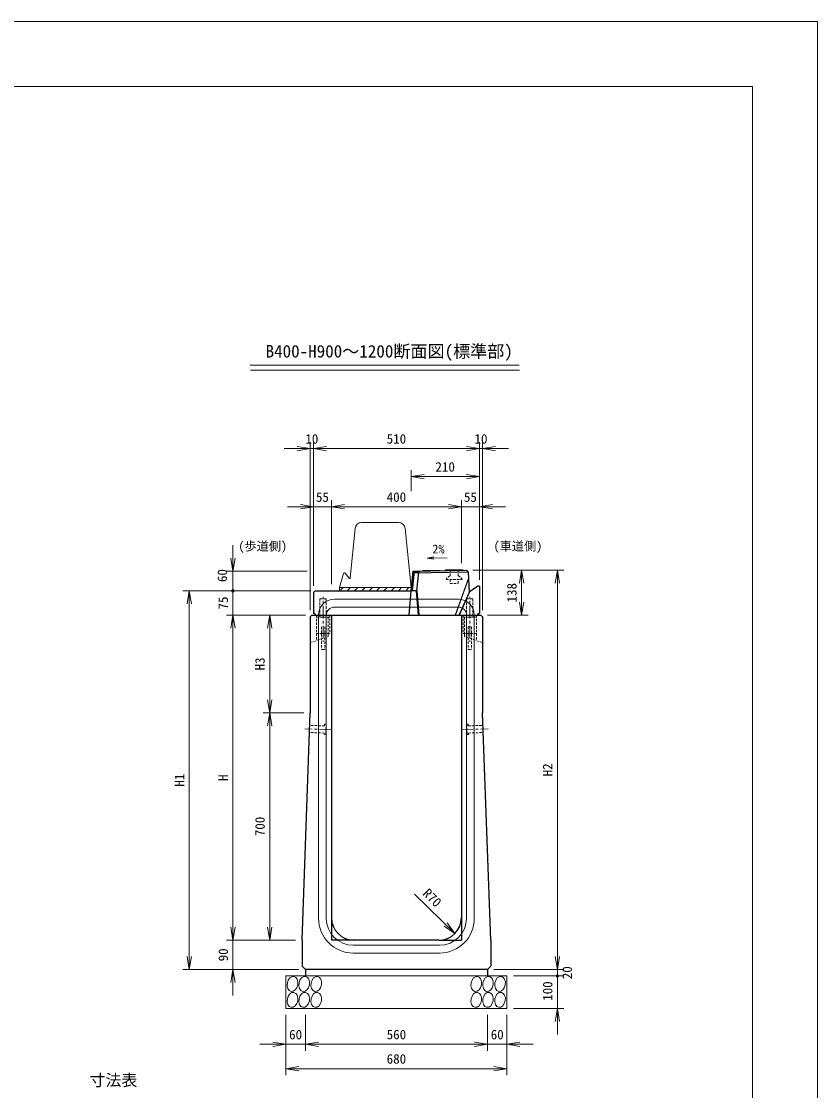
# Model space of a CAD drawing. Units: millimetres at full size, sheet at 1:20. Extents: x 0 to 8400, y 0 to 5940.
# Drawn here: x 5952 to 8400, y 2650 to 5940 of the extents above; entities that cross this region are included whole.
import ezdxf
from ezdxf.enums import TextEntityAlignment as Align

# ---------------------------------------------------------------- set-up
doc = ezdxf.new("R2010")
doc.units = ezdxf.units.MM
doc.header["$LTSCALE"] = 20
doc.linetypes.add('USER1', pattern=[3, 1.875, -0.375, 0.375, -0.375])
doc.linetypes.add('USER2', pattern=[0.5625, 0.375, -0.1875])
for name, color, linetype, lineweight in [('0_2', 7, 'Continuous', 13), ('1', 7, 'Continuous', 9), ('ACC(細線）', 4, 'USER2', 13), ('CEN(細線）', 5, 'USER1', 13), ('CON2(細線）', 6, 'Continuous', 13), ('CON（太線）', 1, 'Continuous', 25), ('Defpoints_5', 7, 'Continuous', 25), ('TEXT(細線）', 1, 'Continuous', 13), ('WORKLAYER', 2, 'Continuous', 25), ('寸法線', 7, 'Continuous', 9), ('構造物-寸法', 7, 'Continuous', 9)]:
    doc.layers.add(name, color=color, linetype=linetype, lineweight=lineweight)
doc.styles.add('ＭＳ ゴシック', font='')
doc.styles.get('ＭＳ ゴシック').set_extended_font_data('MS Gothic')

# ---------------------------------------------------------------- blocks, each defined once
blk = doc.blocks.new('open_arrow')
at = {"color": 0, "linetype": 'Continuous', "lineweight": -2}
blk.add_lwpolyline([(7.5, 1.25), (0, 0), (7.5, -1.25)], dxfattribs=at)
blk = doc.blocks.new('filled_dot')
at = {"color": 0, "linetype": 'Continuous', "lineweight": -2, "const_width": 1.25}
blk.add_lwpolyline([(-0.625, 0, 1), (0.625, 0, 1)], format="xyb", close=True, dxfattribs=at)

msp = doc.modelspace()

# ---------------------------------------------------------------- linework, layer by layer
at = {"layer": '0_2'}
for p, q in [((6962.91, 4228.12), (6978.12, 4380.14)), ((6998.02, 4398.15), (7111.82, 4398.15)), ((7131.72, 4380.14), (7149.92, 4198.15)), ((6942.44, 4241.82), (6929.92, 4198.15)), ((6959.35, 4227.09), (6947.16, 4242.73)), ((6929.92, 4198.15), (7149.92, 4198.15)), ((6929.92, 4198.15), (6929.92, 4188.15))]:
    msp.add_line(p, q, dxfattribs=at)
at = {"layer": '0_2', "color": 3, "lineweight": 25}
for p, q in [((7174.2, 4245.41), (7159.2, 4245.41)), ((7167.98, 4188.15), (7174.2, 4245.41)), ((7177.39, 4248.65), (7174.2, 4245.41)), ((7148.92, 4188.15), (7142.7, 4113.15)), ((7167.98, 4188.15), (7148.92, 4188.15)), ((7167.98, 4188.15), (7174.2, 4113.15))]:
    msp.add_line(p, q, dxfattribs=at)
at = {"layer": '0_2'}
for centre, radius, start, end in [((6998.02, 4378.15), 20, 90, 174.28941), ((7111.65, 4378.15), 20, 5.71059, 90), ((6945.03, 4241.07), 2.7, 37.91649, 164), ((6960.92, 4228.32), 2, 217.91649, 354.28941)]:
    msp.add_arc(centre, radius, start, end, dxfattribs=at)
at = {"layer": '1'}
for p, q in [((6655.17, 4882.19), (7482.83, 4882.19)), ((6656.2, 4867.32), (7483.86, 4867.32))]:
    msp.add_line(p, q, dxfattribs=at)
at = {"layer": 'ACC(細線）', "lineweight": 9}
for p, q in [((6869.91, 4163.15), (6888.91, 4163.15)), ((6869.91, 4163.15), (6869.91, 4113.15)), ((6888.91, 4163.15), (6888.91, 4113.15)), ((7320.91, 4163.15), (7339.91, 4163.15)), ((7320.91, 4163.15), (7320.91, 4113.15)), ((7339.91, 4163.15), (7339.91, 4113.15))]:
    msp.add_line(p, q, dxfattribs=at)
at = {"layer": 'ACC(細線）'}
for p, q in [((6899.91, 4113.15), (6858.91, 4113.15)), ((6858.91, 4113.15), (6858.91, 4057.15)), ((6869.41, 4113.15), (6869.41, 4107.15)), ((6889.41, 4113.15), (6889.41, 4107.15)), ((6899.91, 4113.15), (6899.91, 4057.15)), ((7309.91, 4113.15), (7350.91, 4113.15)), ((7309.91, 4113.15), (7309.91, 4057.15)), ((7320.41, 4113.15), (7320.41, 4107.15)), ((7340.41, 4113.15), (7340.41, 4107.15)), ((7350.91, 4113.15), (7350.91, 4057.15)), ((6899.91, 4107.15), (6858.91, 4107.15)), ((6895.41, 4107.15), (6895.41, 4057.15)), ((7309.91, 4107.15), (7350.91, 4107.15)), ((7314.41, 4107.15), (7314.41, 4057.15)), ((6839.91, 4028.85), (6893.35, 4046.47)), ((6858.91, 4057.15), (6858.91, 4035.11)), ((6899.91, 4057.15), (6858.91, 4057.15)), ((6874.41, 4077.15), (6874.41, 4007.15)), ((6884.41, 4077.15), (6884.41, 4007.15)), ((6895.41, 4049.32), (6895.41, 4057.15)), ((7309.91, 4057.15), (7350.91, 4057.15)), ((7314.41, 4049.32), (7314.41, 4057.15)), ((7369.91, 4028.85), (7316.47, 4046.47)), ((7325.41, 4077.15), (7325.41, 4007.15)), ((7325.41, 4077.15), (7335.41, 4077.15)), ((7335.41, 4077.15), (7335.41, 4007.15)), ((7350.91, 4057.15), (7350.91, 4035.11)), ((6884.41, 4007.15), (6874.41, 4007.15)), ((7325.41, 4007.15), (7335.41, 4007.15)), ((6883.2, 3750.53), (6837.73, 3752.15)), ((6883.99, 3772.52), (6838.52, 3774.14)), ((6883.2, 3750.53), (6883.03, 3745.61)), ((6884.17, 3777.59), (6883.99, 3772.52)), ((6888.67, 3777.43), (6884.17, 3777.59)), ((6888.67, 3777.43), (6887.52, 3745.45)), ((7321.15, 3777.43), (7325.65, 3777.59)), ((7321.15, 3777.43), (7322.3, 3745.45)), ((7325.65, 3777.59), (7325.83, 3772.52)), ((7325.83, 3772.52), (7371.3, 3774.14)), ((7326.62, 3750.53), (7372.09, 3752.15)), ((7326.62, 3750.53), (7326.79, 3745.61)), ((6887.52, 3745.45), (6883.03, 3745.61)), ((7322.3, 3745.45), (7326.79, 3745.61))]:
    msp.add_line(p, q, dxfattribs=at)
for centre, start, end in [((6892.41, 4049.32), 288.24585, 0), ((7317.41, 4049.32), 180, 251.75415)]:
    msp.add_arc(centre, 3, start, end, dxfattribs=at)
at = {"layer": 'CEN(細線）'}
for p, q in [((6879.41, 4140.39), (6879.41, 4030.8)), ((7330.41, 4140.39), (7330.41, 4030.8)), ((6905.92, 3760.73), (6823.13, 3763.68)), ((7303.9, 3760.73), (7386.69, 3763.68))]:
    msp.add_line(p, q, dxfattribs=at)
at = {"layer": 'CON2(細線）'}
for p, q in [((6914.41, 4162.15), (7295.41, 4162.15)), ((6865.41, 4113.15), (6865.41, 3180.65)), ((6889.41, 4113.15), (6889.41, 3180.65)), ((6914.41, 4138.15), (7295.41, 4138.15)), ((7320.41, 4113.15), (7320.41, 3180.65)), ((7344.41, 4113.15), (7344.41, 3180.65)), ((6972.41, 3097.65), (7237.41, 3097.65)), ((6972.41, 3073.65), (7237.41, 3073.65))]:
    msp.add_line(p, q, dxfattribs=at)
for centre, radius, start, end in [((6914.41, 4113.15), 49, 90, 180), ((7295.41, 4113.15), 49, 0, 90), ((6914.41, 4113.15), 25, 90, 180), ((7295.41, 4113.15), 25, 0, 90), ((6972.41, 3180.65), 107, 180, 270), ((6972.41, 3180.65), 83, 180, 270), ((7237.41, 3180.65), 83, 270, 0), ((7237.41, 3180.65), 107, 270, 0)]:
    msp.add_arc(centre, radius, start, end, dxfattribs=at)
at = {"layer": 'CON（太線）'}
for p, q in [((7154.92, 4248.24), (7148.92, 4188.15)), ((7155.93, 4245.41), (7150.25, 4188.47)), ((7159.44, 4248.33), (7153.43, 4188.15)), ((7154.92, 4248.24), (7320.2, 4251.39)), ((7186.91, 4250.85), (7237.91, 4251.83)), ((7256.91, 4252.19), (7307.91, 4253.16)), ((7320.2, 4251.39), (7325.21, 4246.39)), ((7325.21, 4246.39), (7328.85, 4183.9)), ((6854.91, 4188.15), (6849.91, 4183.15)), ((6849.91, 4183.15), (6849.91, 4118.15)), ((6854.91, 4188.15), (7148.92, 4188.15)), ((7328.65, 4187.42), (7330.37, 4184.97)), ((7354.91, 4202.15), (7328.85, 4183.9)), ((7359.91, 4202.15), (7354.91, 4202.15)), ((7359.91, 4202.15), (7359.91, 4118.15)), ((6844.91, 4113.15), (6839.91, 4108.15)), ((6844.91, 4113.15), (6904.91, 4113.15)), ((6853.91, 4118.15), (6849.91, 4118.15)), ((6853.91, 4118.15), (6855.91, 4113.15)), ((6855.91, 4113.15), (7353.91, 4113.15)), ((6904.91, 4113.15), (6904.91, 3183.15)), ((7304.91, 4113.15), (7353.91, 4113.15)), ((7304.91, 4113.15), (7364.91, 4113.15)), ((7304.91, 4113.15), (7304.91, 3183.15)), ((7355.91, 4118.15), (7353.91, 4113.15)), ((7355.91, 4118.15), (7359.91, 4118.15)), ((7364.91, 4113.15), (7369.91, 4108.15)), ((6839.91, 4108.15), (6839.91, 3813.15)), ((7369.91, 4108.15), (7369.91, 3813.15)), ((6814.91, 3113.15), (6839.91, 3813.15)), ((7394.91, 3113.15), (7369.91, 3813.15)), ((6814.91, 3113.15), (6814.91, 3033.15)), ((7234.91, 3113.15), (6974.91, 3113.15)), ((7394.91, 3113.15), (7394.91, 3033.15)), ((6814.91, 3033.15), (6824.91, 3023.15)), ((7384.91, 3023.15), (7394.91, 3033.15)), ((7384.91, 3023.15), (6824.91, 3023.15)), ((6824.91, 3023.15), (6824.91, 3003.15)), ((7384.91, 3023.15), (6824.91, 3023.15)), ((7384.91, 3023.15), (7384.91, 3003.15))]:
    msp.add_line(p, q, dxfattribs=at)
at = {"layer": 'CON（太線）', "color": 2}
msp.add_line((7154.41, 4243.14), (7325.21, 4246.39), dxfattribs=at)
at = {"layer": 'CON（太線）'}
for centre, start, end in [((6974.91, 3183.15), 180, 270), ((7234.91, 3183.15), 270, 0)]:
    msp.add_arc(centre, 70, start, end, dxfattribs=at)
at = {"layer": 'Defpoints_5'}
for p, q in [((6904.91, 3183.15), (6904.91, 3113.15)), ((7304.91, 3183.15), (7304.91, 3113.15)), ((6974.91, 3113.15), (6904.91, 3113.15)), ((7234.91, 3113.15), (7304.91, 3113.15))]:
    msp.add_line(p, q, dxfattribs=at)
at = {"layer": 'WORKLAYER', "color": 3}
msp.add_line((7153.43, 4188.15), (7159.44, 4248.33), dxfattribs=at)
at = {"layer": 'WORKLAYER'}
for p, q in [((7173.19, 4245.41), (7166.98, 4188.15)), ((7176.37, 4248.63), (7173.19, 4245.41)), ((7173.19, 4113.15), (7166.98, 4188.15))]:
    msp.add_line(p, q, dxfattribs=at)
at = {"layer": '寸法線'}
for p, q in [((7219.49, 4292.25), (7199.56, 4288.53)), ((7199.56, 4288.53), (7261.47, 4289.71)), ((7199.56, 4288.53), (7219.62, 4285.58))]:
    msp.add_line(p, q, dxfattribs=at)
at = {"layer": '構造物-寸法'}
for p, q in [((6839.91, 4128.15), (6839.91, 4645.47)), ((6849.91, 4203.15), (6849.91, 4645.47)), ((6849.91, 4203.15), (6849.91, 4645.47)), ((7359.91, 4271.39), (7359.91, 4645.47)), ((7359.91, 4222.15), (7359.91, 4645.47)), ((7369.91, 4128.15), (7369.91, 4645.47)), ((6929.91, 4625.47), (6759.91, 4625.47)), ((7359.91, 4625.47), (6849.91, 4625.47)), ((7279.91, 4625.47), (7449.91, 4625.47)), ((7149.92, 4495.12), (7149.92, 4559.48)), ((7359.91, 4353.65), (7359.91, 4559.48)), ((7359.91, 4539.48), (7149.92, 4539.48)), ((6984.91, 4446.52), (6769.91, 4446.52)), ((6849.91, 4203.15), (6849.91, 4466.52)), ((6904.91, 4208.15), (6904.91, 4466.52)), ((6904.91, 4208.15), (6904.91, 4466.52)), ((7304.91, 4446.52), (6904.91, 4446.52)), ((7224.91, 4446.52), (7439.91, 4446.52)), ((7304.91, 4273.1), (7304.91, 4466.52)), ((7304.91, 4273.93), (7304.91, 4466.52)), ((7359.91, 4222.15), (7359.91, 4466.52)), ((6602.32, 4188.15), (6602.32, 4328.24)), ((6830.24, 4248.24), (6582.32, 4248.24)), ((7155.93, 4245.41), (7159.12, 4245.09)), ((7340.2, 4251.39), (7509.65, 4251.39)), ((7340.2, 4251.39), (7619.84, 4251.39)), ((7489.65, 4251.39), (7489.65, 4113.15)), ((7599.84, 4251.39), (7599.84, 3023.15)), ((7326.35, 4227.16), (7285.05, 4113.15)), ((7326.49, 4224.58), (7286.11, 4113.15)), ((6819.91, 4188.15), (6447.92, 4188.15)), ((6467.92, 4188.15), (6467.92, 3023.15)), ((6819.91, 4188.15), (6582.32, 4188.15)), ((6841.68, 4188.15), (6582.32, 4188.15)), ((6602.32, 4188.15), (6602.32, 4033.15)), ((6931.36, 4188.15), (6941.36, 4198.15)), ((6953.81, 4188.15), (6963.81, 4198.15)), ((6976.26, 4188.15), (6986.26, 4198.15)), ((6998.71, 4188.15), (7008.71, 4198.15)), ((7021.16, 4188.15), (7031.16, 4198.15)), ((7043.62, 4188.15), (7053.61, 4198.15)), ((7066.07, 4188.15), (7076.06, 4198.15)), ((7088.52, 4188.15), (7098.52, 4198.15)), ((7110.97, 4188.15), (7120.97, 4198.15)), ((7133.42, 4188.15), (7143.42, 4198.15)), ((7148.92, 4188.15), (7167.98, 4188.15)), ((7153.43, 4188.15), (7150.25, 4188.47)), ((7328.85, 4184), (7297.33, 4113.15)), ((7330.37, 4184.97), (7298.42, 4113.15)), ((6824.91, 4113.15), (6582.32, 4113.15)), ((6824.91, 4113.15), (6582.32, 4113.15)), ((6602.32, 4113.15), (6602.32, 3113.15)), ((6824.91, 4113.15), (6695.25, 4113.15)), ((6715.25, 4113.15), (6715.25, 3813.15)), ((7384.91, 4113.15), (7509.65, 4113.15)), ((6819.91, 3813.15), (6695.25, 3813.15)), ((6819.91, 3813.15), (6695.25, 3813.15)), ((6715.25, 3813.15), (6715.25, 3113.15)), ((7160.62, 3255.22), (7284.41, 3133.65)), ((6602.32, 3193.15), (6602.32, 2943.15)), ((6794.91, 3113.15), (6582.32, 3113.15)), ((6794.91, 3113.15), (6582.32, 3113.15)), ((6794.91, 3113.15), (6695.25, 3113.15)), ((7599.84, 3103.15), (7599.84, 2923.15)), ((6804.91, 3023.15), (6447.92, 3023.15)), ((6804.91, 3023.15), (6582.32, 3023.15)), ((6824.91, 3003.15), (6764.91, 3003.15)), ((6764.91, 3003.15), (6764.91, 2903.15)), ((7384.91, 3003.15), (6824.91, 3003.15)), ((7444.91, 3003.15), (7384.91, 3003.15)), ((7404.91, 3023.15), (7619.84, 3023.15)), ((7404.91, 3023.15), (7619.84, 3023.15)), ((7444.91, 2903.15), (7444.91, 3003.15)), ((7464.91, 3003.15), (7619.84, 3003.15)), ((7464.91, 3003.15), (7619.84, 3003.15)), ((7599.84, 3003.15), (7599.84, 2823.15)), ((6764.91, 2903.15), (6824.91, 2903.15)), ((7384.91, 2903.15), (6824.91, 2903.15)), ((7384.91, 2903.15), (7444.91, 2903.15)), ((7464.91, 2903.15), (7619.84, 2903.15)), ((6764.91, 2883.15), (6764.91, 2772.99)), ((6764.91, 2883.15), (6764.91, 2697.99)), ((6824.91, 2883.15), (6824.91, 2772.99)), ((6824.91, 2883.15), (6824.91, 2772.99)), ((7384.91, 2883.15), (7384.91, 2772.99)), ((7384.91, 2883.15), (7384.91, 2772.99)), ((7444.91, 2883.15), (7444.91, 2772.99)), ((7444.91, 2883.15), (7444.91, 2697.99)), ((6684.91, 2792.99), (6904.91, 2792.99)), ((6824.91, 2792.99), (7384.91, 2792.99)), ((7304.91, 2792.99), (7524.91, 2792.99)), ((6764.91, 2717.99), (7444.91, 2717.99))]:
    msp.add_line(p, q, dxfattribs=at)
at = {"layer": '構造物-寸法', "color": 1}
for p, q in [((7184.91, 4248.82), (7186.91, 4250.85)), ((7237.91, 4251.83), (7239.91, 4249.86)), ((7254.91, 4250.15), (7256.91, 4252.19)), ((7307.91, 4253.16), (7310.87, 4251.21))]:
    msp.add_line(p, q, dxfattribs=at)
at = {"layer": '構造物-寸法', "linetype": 'USER2', "lineweight": 13}
for p, q in [((7269.91, 4252.67), (7294.91, 4252.67)), ((7269.91, 4252.67), (7269.91, 4235.17)), ((7294.91, 4252.67), (7294.91, 4235.17)), ((7269.91, 4235.17), (7257.41, 4224.17)), ((7257.41, 4224.17), (7257.41, 4223.17)), ((7257.41, 4223.17), (7307.41, 4223.17)), ((7269.91, 4223.17), (7269.91, 4210.17)), ((7294.91, 4235.17), (7307.41, 4224.17)), ((7294.91, 4210.17), (7294.91, 4223.17)), ((7307.41, 4224.17), (7307.41, 4223.17)), ((7269.91, 4210.17), (7294.91, 4210.17))]:
    msp.add_line(p, q, dxfattribs=at)
at = {"layer": '構造物-寸法', "color": 5}
for p, q in [((7326.35, 4227.16), (7285.05, 4113.15)), ((7298.42, 4113.15), (7330.37, 4184.97))]:
    msp.add_line(p, q, dxfattribs=at)
at = {"layer": '構造物-寸法', "linetype": 'USER1'}
for p, q in [((6879.41, 4104.57), (6879.41, 4169.77)), ((7330.41, 4104.57), (7330.41, 4169.77))]:
    msp.add_line(p, q, dxfattribs=at)
at = {"layer": '構造物-寸法', "color": 2}
msp.add_lwpolyline([(0, 5940), (0, 0), (8400, 0), (8400, 5940)], close=True, dxfattribs=at)
at = {"layer": '構造物-寸法'}
msp.add_lwpolyline([(200, 5740), (200, 200), (8200, 200), (8200, 5740)], close=True, dxfattribs=at)
for centre in [(6785.5, 2978.73), (6821.5, 2978.73), (6858.5, 2978.73), (7350.5, 2978.73), (7386.5, 2978.73), (7423.5, 2978.73), (6785.5, 2929.73), (6821.5, 2929.73), (6858.5, 2929.73), (7350.5, 2929.73), (7386.5, 2929.73), (7423.5, 2929.73)]:
    msp.add_ellipse(centre, major_axis=(-4.13, -22.89), ratio=0.698644, dxfattribs=at)

# ---------------------------------------------------------------- block references
for name, p, xscale, yscale, rotation in [('open_arrow', (6839.91, 4625.47), 5.33, 5.33, 180), ('open_arrow', (7359.91, 4625.47), 5.33, 5.33, 180), ('open_arrow', (7359.91, 4625.47), 5.33, 5.33, 180), ('open_arrow', (7359.91, 4539.48), 5.33, 5.33, 180), ('open_arrow', (6849.91, 4446.52), 5.33, 5.33, 180), ('open_arrow', (7304.91, 4446.52), 5.33, 5.33, 180), ('open_arrow', (7304.91, 4446.52), 5.33, 5.33, 180), ('open_arrow', (6602.32, 4248.24), 5.33, 5.33, 90), ('open_arrow', (7489.65, 4251.39), 5.33, 5.33, 270), ('open_arrow', (7599.84, 4251.39), 5.33, 5.33, 270), ('open_arrow', (6467.92, 4188.15), 5.33, 5.33, 270), ('filled_dot', (6602.32, 4188.15), 4, 4, 270), ('filled_dot', (6602.32, 4188.15), 4, 4, 90), ('open_arrow', (7489.65, 4113.15), 5.33, 5.33, 90), ('open_arrow', (6602.32, 4113.15), 5.33, 5.33, 270), ('open_arrow', (6602.32, 4113.15), 5.33, 5.33, 270), ('open_arrow', (6715.25, 4113.15), 5.33, 5.33, 270), ('open_arrow', (6715.25, 3813.15), 5.33, 5.33, 90), ('open_arrow', (6715.25, 3813.15), 5.33, 5.33, 270), ('open_arrow', (7284.41, 3133.65), 5.33, 5.33, 135.5), ('open_arrow', (6602.32, 3113.15), 5.33, 5.33, 90), ('open_arrow', (6602.32, 3113.15), 5.33, 5.33, 90), ('open_arrow', (6715.25, 3113.15), 5.33, 5.33, 90), ('open_arrow', (6467.92, 3023.15), 5.33, 5.33, 90), ('open_arrow', (7599.84, 3023.15), 5.33, 5.33, 90), ('open_arrow', (7599.84, 3023.15), 5.33, 5.33, 90), ('open_arrow', (6602.32, 3023.15), 5.33, 5.33, 270), ('filled_dot', (7599.84, 3003.15), 4, 4, 270), ('filled_dot', (7599.84, 3003.15), 4, 4, 270), ('open_arrow', (7599.84, 2903.15), 5.33, 5.33, 270), ('open_arrow', (6764.91, 2792.99), 5.33, 5.33, 180), ('open_arrow', (7384.91, 2792.99), 5.33, 5.33, 180), ('open_arrow', (7384.91, 2792.99), 5.33, 5.33, 180), ('open_arrow', (7444.91, 2717.99), 5.33, 5.33, 180)]:
    msp.add_blockref(name, p, dxfattribs=dict(at, xscale=xscale, yscale=yscale, rotation=rotation))
at = {"layer": '構造物-寸法', "xscale": 5.33, "yscale": 5.33}
for p in [(6849.91, 4625.47), (6849.91, 4625.47), (7369.91, 4625.47), (7149.92, 4539.48), (6904.91, 4446.52), (6904.91, 4446.52), (7359.91, 4446.52), (6824.91, 2792.99), (6824.91, 2792.99), (7444.91, 2792.99), (6764.91, 2717.99)]:
    msp.add_blockref('open_arrow', p, dxfattribs=at)

# ---------------------------------------------------------------- texts
at = {"layer": 'TEXT(細線）', "style": 'ＭＳ ゴシック'}
msp.add_text('寸法表', height=35.92, dxfattribs=at).set_placement((6161.4, 2653.82), align=Align.BOTTOM_LEFT)
at = {"layer": '寸法線', "style": 'ＭＳ ゴシック'}
msp.add_text('B400-H900～1200断面図(標準部)', height=38.49, dxfattribs=at).set_placement((6702.68, 4894.36), align=Align.BOTTOM_LEFT)
msp.add_text('2%', height=27.49, dxfattribs=at).set_placement((7234.1, 4294.69), align=Align.BOTTOM_CENTER)
at = {"layer": '構造物-寸法', "style": 'ＭＳ ゴシック'}
for s, p in [('10', (6844.91, 4655.47)), ('510', (7104.91, 4655.47)), ('10', (7364.91, 4655.47)), ('210', (7254.91, 4569.48)), ('55', (6877.41, 4476.52)), ('400', (7104.91, 4476.52)), ('55', (7332.41, 4476.52)), ('60', (6794.91, 2822.99)), ('560', (7104.91, 2822.99)), ('60', (7414.91, 2822.99)), ('680', (7104.91, 2747.99))]:
    msp.add_text(s, height=29.33, dxfattribs=at).set_placement(p, align=Align.MIDDLE_CENTER)
for s, p in [('(歩道側)', (6618.91, 4303.73)), ('(車道側)', (7403.62, 4303.73))]:
    msp.add_text(s, height=27.49, dxfattribs=at).set_placement(p, align=Align.BOTTOM_LEFT)
for s, rotation, p in [('60', 90, (6569.49, 4234.99)), ('138', 90, (7459.65, 4182.27)), ('75', 90, (6572.32, 4150.65)), ('H3', 90, (6685.25, 3963.15)), ('H2', 90, (7569.84, 3637.27)), ('H1', 90, (6437.92, 3605.65)), ('H', 90, (6572.32, 3613.15)), ('700', 90, (6685.25, 3463.15)), ('R70', 315.517, (7215, 3243.87)), ('90', 90, (6572.32, 3068.15)), ('20', 90, (7629.84, 3013.15)), ('100', 90, (7569.84, 2956.78))]:
    msp.add_text(s, height=29.33, rotation=rotation, dxfattribs=at).set_placement(p, align=Align.MIDDLE_CENTER)

doc.saveas('drawing.dxf')
